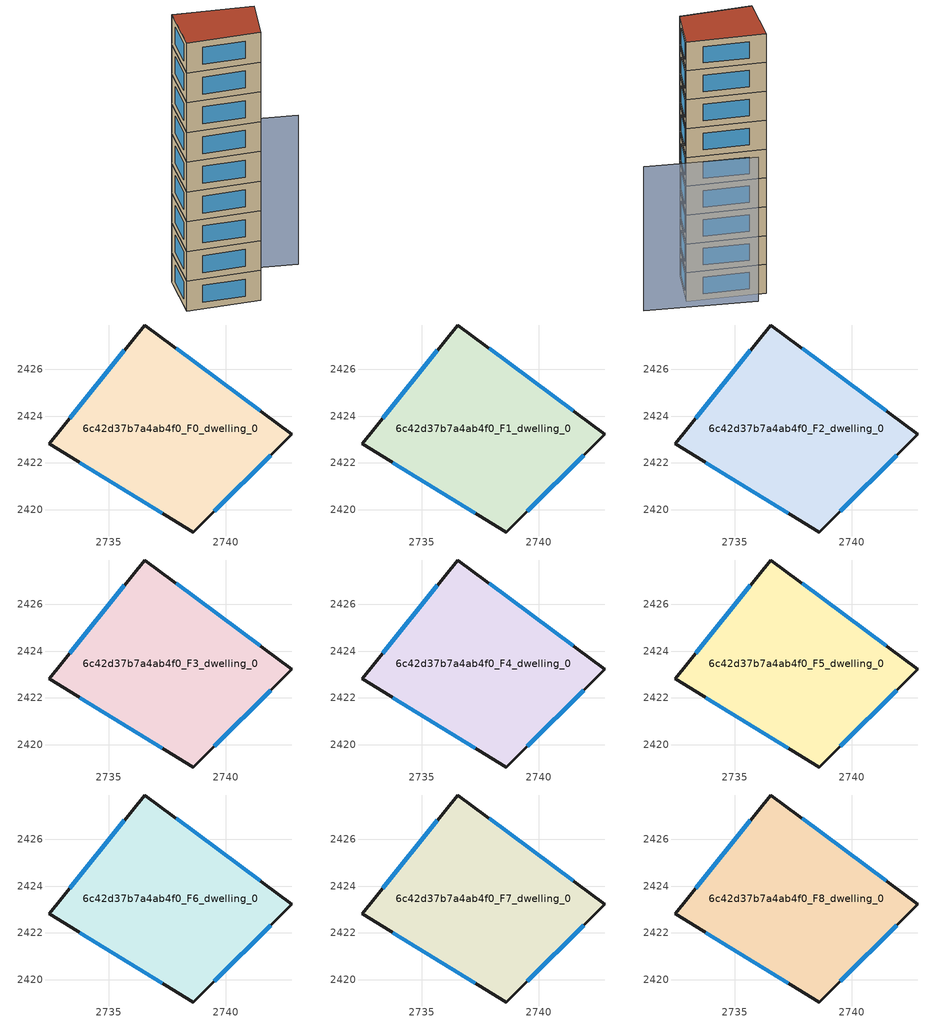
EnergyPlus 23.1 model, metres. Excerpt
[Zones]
6c42d37b7a4ab4f0_F0_dwelling_0
 floor ground (EU_floor_Construction): 2742.83,2423.21 2738.6,2419.04 2732.43,2422.82 2736.53,2427.9 z0
 wall outside (EU_wall_Construction): 2742.83,2423.21 2736.53,2427.9 2732.43,2422.82 2738.6,2419.04 2742.83,2423.21 z0:3
 window (EU_Window_Construction): 2741.48,2424.22 2737.88,2426.89 / 2739.5,2419.93 2741.92,2422.32 / 2733.75,2422.01 2737.28,2419.85 / 2735.65,2426.81 2733.31,2423.91 z0.64:2.36
6c42d37b7a4ab4f0_F1_dwelling_0
 floor to 6c42d37b7a4ab4f0_F0_dwelling_0 (EU_floor_Construction): 2742.83,2423.21 2738.6,2419.04 2732.43,2422.82 2736.53,2427.9 z3
 wall outside (EU_wall_Construction): 2742.83,2423.21 2736.53,2427.9 2732.43,2422.82 2738.6,2419.04 2742.83,2423.21 z3:6
 window (EU_Window_Construction): 2741.48,2424.22 2737.88,2426.89 / 2739.5,2419.93 2741.92,2422.32 / 2733.75,2422.01 2737.28,2419.85 / 2735.65,2426.81 2733.31,2423.91 z3.64:5.36
6c42d37b7a4ab4f0_F2_dwelling_0
 floor to 6c42d37b7a4ab4f0_F1_dwelling_0 (EU_floor_Construction): 2742.83,2423.21 2738.6,2419.04 2732.43,2422.82 2736.53,2427.9 z6
 wall outside (EU_wall_Construction): 2742.83,2423.21 2736.53,2427.9 2732.43,2422.82 2738.6,2419.04 2742.83,2423.21 z6:9
 window (EU_Window_Construction): 2741.48,2424.22 2737.88,2426.89 / 2739.5,2419.93 2741.92,2422.32 / 2733.75,2422.01 2737.28,2419.85 / 2735.65,2426.81 2733.31,2423.91 z6.64:8.36
6c42d37b7a4ab4f0_F3_dwelling_0
 floor to 6c42d37b7a4ab4f0_F2_dwelling_0 (EU_floor_Construction): 2742.83,2423.21 2738.6,2419.04 2732.43,2422.82 2736.53,2427.9 z9
 wall outside (EU_wall_Construction): 2742.83,2423.21 2736.53,2427.9 2732.43,2422.82 2738.6,2419.04 2742.83,2423.21 z9:12
 window (EU_Window_Construction): 2741.48,2424.22 2737.88,2426.89 / 2739.5,2419.93 2741.92,2422.32 / 2733.75,2422.01 2737.28,2419.85 / 2735.65,2426.81 2733.31,2423.91 z9.64:11.36
6c42d37b7a4ab4f0_F4_dwelling_0
 floor to 6c42d37b7a4ab4f0_F3_dwelling_0 (EU_floor_Construction): 2742.83,2423.21 2738.6,2419.04 2732.43,2422.82 2736.53,2427.9 z12
 wall outside (EU_wall_Construction): 2742.83,2423.21 2736.53,2427.9 2732.43,2422.82 2738.6,2419.04 2742.83,2423.21 z12:15
 window (EU_Window_Construction): 2741.48,2424.22 2737.88,2426.89 / 2739.5,2419.93 2741.92,2422.32 / 2733.75,2422.01 2737.28,2419.85 / 2735.65,2426.81 2733.31,2423.91 z12.64:14.36
6c42d37b7a4ab4f0_F5_dwelling_0
 floor to 6c42d37b7a4ab4f0_F4_dwelling_0 (EU_floor_Construction): 2742.83,2423.21 2738.6,2419.04 2732.43,2422.82 2736.53,2427.9 z15
 wall outside (EU_wall_Construction): 2742.83,2423.21 2736.53,2427.9 2732.43,2422.82 2738.6,2419.04 2742.83,2423.21 z15:18
 window (EU_Window_Construction): 2741.48,2424.22 2737.88,2426.89 / 2739.5,2419.93 2741.92,2422.32 / 2733.75,2422.01 2737.28,2419.85 / 2735.65,2426.81 2733.31,2423.91 z15.64:17.36
6c42d37b7a4ab4f0_F6_dwelling_0
 floor to 6c42d37b7a4ab4f0_F5_dwelling_0 (EU_floor_Construction): 2742.83,2423.21 2738.6,2419.04 2732.43,2422.82 2736.53,2427.9 z18
 wall outside (EU_wall_Construction): 2742.83,2423.21 2736.53,2427.9 2732.43,2422.82 2738.6,2419.04 2742.83,2423.21 z18:21
 window (EU_Window_Construction): 2741.48,2424.22 2737.88,2426.89 / 2739.5,2419.93 2741.92,2422.32 / 2733.75,2422.01 2737.28,2419.85 / 2735.65,2426.81 2733.31,2423.91 z18.64:20.36
6c42d37b7a4ab4f0_F7_dwelling_0
 floor to 6c42d37b7a4ab4f0_F6_dwelling_0 (EU_floor_Construction): 2742.83,2423.21 2738.6,2419.04 2732.43,2422.82 2736.53,2427.9 z21
 wall outside (EU_wall_Construction): 2742.83,2423.21 2736.53,2427.9 2732.43,2422.82 2738.6,2419.04 2742.83,2423.21 z21:24
 window (EU_Window_Construction): 2741.48,2424.22 2737.88,2426.89 / 2739.5,2419.93 2741.92,2422.32 / 2733.75,2422.01 2737.28,2419.85 / 2735.65,2426.81 2733.31,2423.91 z21.64:23.36
6c42d37b7a4ab4f0_F8_dwelling_0
 floor to 6c42d37b7a4ab4f0_F7_dwelling_0 (EU_floor_Construction): 2742.83,2423.21 2738.6,2419.04 2732.43,2422.82 2736.53,2427.9 z24
 wall outside (EU_wall_Construction): 2742.83,2423.21 2736.53,2427.9 2732.43,2422.82 2738.6,2419.04 2742.83,2423.21 z24:27
 window (EU_Window_Construction): 2741.48,2424.22 2737.88,2426.89 / 2739.5,2419.93 2741.92,2422.32 / 2733.75,2422.01 2737.28,2419.85 / 2735.65,2426.81 2733.31,2423.91 z24.64:26.36
 roof outside (EU_roof_Construction): 2742.83,2423.21 2736.53,2427.9 2732.43,2422.82 2738.6,2419.04 z27
shading: 2747.01,2421.43 2738.49,2428.49 z0:15
[Building]
EU S2 Campaign: North Axis=0; Terrain=City; Solar Distribution=FullExterior
[Site:Location]
Yerevan-Zvartnots.Intl.AP: Latitude=40.15; Longitude=44.383; Time Zone=4; Elevation=854
[SizingPeriod:WeatherFileDays]
AnnualSizingPeriod: Begin Month=1; Begin Day of Month=1; End Month=12; End Day of Month=31; Day of Week for Start Day=Monday; Use Weather File Daylight Saving Period=No; Use Weather File Rain and Snow Indicators=No
[MATERIAL]
EU_InternalMass_Material: Roughness=MediumRough; Thickness=0.1; Conductivity=1; Density=1800; Specific Heat=900; Thermal Absorptance=0.9; Solar Absorptance=0.7; Visible Absorptance=0.7
[MATERIAL:NOMASS] Roughness=MediumRough; Thermal Absorptance=0.9; Solar Absorptance=0.7; Visible Absorptance=0.7
Name | Thermal Resistance
EU_wall_NoMass | 1.05043
EU_roof_NoMass | 1.45357
EU_floor_NoMass | 0.478065
[WINDOWMATERIAL:SIMPLEGLAZINGSYSTEM]
EU_Window_SimpleGlazing: UFactor=2.5566; Solar Heat Gain Coefficient=0.75; Visible Transmittance=0.75
[CONSTRUCTION]
EU_wall_Construction: EU_wall_NoMass
EU_roof_Construction: EU_roof_NoMass
EU_floor_Construction: EU_floor_NoMass
EU_Window_Construction: EU_Window_SimpleGlazing
EU_InternalMass_Construction: EU_InternalMass_Material
[ZONE] Type=1; Multiplier=1; Ceiling Height=autocalculate; Volume=139.335; Floor Area=autocalculate; Part of Total Floor Area=Yes
6c42d37b7a4ab4f0_F0_dwelling_0; 6c42d37b7a4ab4f0_F1_dwelling_0; 6c42d37b7a4ab4f0_F2_dwelling_0; 6c42d37b7a4ab4f0_F3_dwelling_0; 6c42d37b7a4ab4f0_F4_dwelling_0; 6c42d37b7a4ab4f0_F5_dwelling_0; 6c42d37b7a4ab4f0_F6_dwelling_0; 6c42d37b7a4ab4f0_F7_dwelling_0; 6c42d37b7a4ab4f0_F8_dwelling_0
[INTERNALMASS] Construction=EU_InternalMass_Construction; Surface Area=46.445
Name | Zone or ZoneList
6c42d37b7a4ab4f0_F0_dwelling_0_EU_InternalMass | 6c42d37b7a4ab4f0_F0_dwelling_0
6c42d37b7a4ab4f0_F1_dwelling_0_EU_InternalMass | 6c42d37b7a4ab4f0_F1_dwelling_0
6c42d37b7a4ab4f0_F2_dwelling_0_EU_InternalMass | 6c42d37b7a4ab4f0_F2_dwelling_0
6c42d37b7a4ab4f0_F3_dwelling_0_EU_InternalMass | 6c42d37b7a4ab4f0_F3_dwelling_0
6c42d37b7a4ab4f0_F4_dwelling_0_EU_InternalMass | 6c42d37b7a4ab4f0_F4_dwelling_0
6c42d37b7a4ab4f0_F5_dwelling_0_EU_InternalMass | 6c42d37b7a4ab4f0_F5_dwelling_0
6c42d37b7a4ab4f0_F6_dwelling_0_EU_InternalMass | 6c42d37b7a4ab4f0_F6_dwelling_0
6c42d37b7a4ab4f0_F7_dwelling_0_EU_InternalMass | 6c42d37b7a4ab4f0_F7_dwelling_0
6c42d37b7a4ab4f0_F8_dwelling_0_EU_InternalMass | 6c42d37b7a4ab4f0_F8_dwelling_0
[OTHEREQUIPMENT] Fuel Type=Electricity; Design Level Calculation Method=Watts/Area; Power per Zone Floor Area=1; Fraction Latent=0; Fraction Radiant=0; Fraction Lost=0; Carbon Dioxide Generation Rate=0; EndUse Subcategory=EU_Step8_InternalGains
Name | Zone or ZoneList or Space or SpaceList | Schedule
EU_Step8_InternalGain_6c42d37b7a4ab4f0_F0_dwelling_0_f000 | 6c42d37b7a4ab4f0_F0_dwelling_0 | EU_Step8_GainSchedule_6c42d37b7a4ab4f0_F0_dwelling_0_f000
EU_Step8_InternalGain_6c42d37b7a4ab4f0_F1_dwelling_0_f000 | 6c42d37b7a4ab4f0_F1_dwelling_0 | EU_Step8_GainSchedule_6c42d37b7a4ab4f0_F1_dwelling_0_f000
EU_Step8_InternalGain_6c42d37b7a4ab4f0_F2_dwelling_0_f000 | 6c42d37b7a4ab4f0_F2_dwelling_0 | EU_Step8_GainSchedule_6c42d37b7a4ab4f0_F2_dwelling_0_f000
EU_Step8_InternalGain_6c42d37b7a4ab4f0_F3_dwelling_0_f000 | 6c42d37b7a4ab4f0_F3_dwelling_0 | EU_Step8_GainSchedule_6c42d37b7a4ab4f0_F3_dwelling_0_f000
EU_Step8_InternalGain_6c42d37b7a4ab4f0_F4_dwelling_0_f000 | 6c42d37b7a4ab4f0_F4_dwelling_0 | EU_Step8_GainSchedule_6c42d37b7a4ab4f0_F4_dwelling_0_f000
EU_Step8_InternalGain_6c42d37b7a4ab4f0_F5_dwelling_0_f000 | 6c42d37b7a4ab4f0_F5_dwelling_0 | EU_Step8_GainSchedule_6c42d37b7a4ab4f0_F5_dwelling_0_f000
EU_Step8_InternalGain_6c42d37b7a4ab4f0_F6_dwelling_0_f000 | 6c42d37b7a4ab4f0_F6_dwelling_0 | EU_Step8_GainSchedule_6c42d37b7a4ab4f0_F6_dwelling_0_f000
EU_Step8_InternalGain_6c42d37b7a4ab4f0_F7_dwelling_0_f000 | 6c42d37b7a4ab4f0_F7_dwelling_0 | EU_Step8_GainSchedule_6c42d37b7a4ab4f0_F7_dwelling_0_f000
EU_Step8_InternalGain_6c42d37b7a4ab4f0_F8_dwelling_0_f000 | 6c42d37b7a4ab4f0_F8_dwelling_0 | EU_Step8_GainSchedule_6c42d37b7a4ab4f0_F8_dwelling_0_f000
[ZONEVENTILATION:DESIGNFLOWRATE] Schedule=EU_AlwaysOn; Design Flow Rate Calculation Method=AirChanges/Hour; Air Changes per Hour=0.557805; Ventilation Type=Natural; Fan Pressure Rise=0; Fan Total Efficiency=1; Constant Term Coefficient=1; Temperature Term Coefficient=0; Velocity Term Coefficient=0; Velocity Squared Term Coefficient=0; Minimum Indoor Temperature=-100; Maximum Indoor Temperature=100; Delta Temperature=-100; Minimum Outdoor Temperature=-100; Maximum Outdoor Temperature=100; Maximum Wind Speed=40
Name | Zone or ZoneList or Space or SpaceList
EU_ConstantAir_6c42d37b7a4ab4f0_F0_dwelling_0 | 6c42d37b7a4ab4f0_F0_dwelling_0
EU_ConstantAir_6c42d37b7a4ab4f0_F1_dwelling_0 | 6c42d37b7a4ab4f0_F1_dwelling_0
EU_ConstantAir_6c42d37b7a4ab4f0_F2_dwelling_0 | 6c42d37b7a4ab4f0_F2_dwelling_0
EU_ConstantAir_6c42d37b7a4ab4f0_F3_dwelling_0 | 6c42d37b7a4ab4f0_F3_dwelling_0
EU_ConstantAir_6c42d37b7a4ab4f0_F4_dwelling_0 | 6c42d37b7a4ab4f0_F4_dwelling_0
EU_ConstantAir_6c42d37b7a4ab4f0_F5_dwelling_0 | 6c42d37b7a4ab4f0_F5_dwelling_0
EU_ConstantAir_6c42d37b7a4ab4f0_F6_dwelling_0 | 6c42d37b7a4ab4f0_F6_dwelling_0
EU_ConstantAir_6c42d37b7a4ab4f0_F7_dwelling_0 | 6c42d37b7a4ab4f0_F7_dwelling_0
EU_ConstantAir_6c42d37b7a4ab4f0_F8_dwelling_0 | 6c42d37b7a4ab4f0_F8_dwelling_0
[HVACTEMPLATE:THERMOSTAT] Constant Heating Setpoint=20; Constant Cooling Setpoint=50
EU_HeatOnly_6c42d37b7a4ab4f0_F0_dwelling_0; EU_HeatOnly_6c42d37b7a4ab4f0_F1_dwelling_0; EU_HeatOnly_6c42d37b7a4ab4f0_F2_dwelling_0; EU_HeatOnly_6c42d37b7a4ab4f0_F3_dwelling_0; EU_HeatOnly_6c42d37b7a4ab4f0_F4_dwelling_0; EU_HeatOnly_6c42d37b7a4ab4f0_F5_dwelling_0; EU_HeatOnly_6c42d37b7a4ab4f0_F6_dwelling_0; EU_HeatOnly_6c42d37b7a4ab4f0_F7_dwelling_0; EU_HeatOnly_6c42d37b7a4ab4f0_F8_dwelling_0
[HVACTEMPLATE:ZONE:IDEALLOADSAIRSYSTEM] System Availability Schedule=EU_AlwaysOn; Maximum Heating Supply Air Temperature=50; Minimum Cooling Supply Air Temperature=13; Maximum Heating Supply Air Humidity Ratio=0.0156; Minimum Cooling Supply Air Humidity Ratio=0.0077; Heating Limit=NoLimit; Cooling Limit=NoLimit; Heating Availability Schedule=EU_AlwaysOn; Cooling Availability Schedule=EU_CoolingOff; Dehumidification Control Type=ConstantSensibleHeatRatio; Cooling Sensible Heat Ratio=0.7; Dehumidification Setpoint=60; Humidification Control Type=None; Humidification Setpoint=30; Outdoor Air Method=None; Outdoor Air Flow Rate per Person=0.00944; Outdoor Air Flow Rate per Zone Floor Area=0; Outdoor Air Flow Rate per Zone=0; Demand Controlled Ventilation Type=None; Outdoor Air Economizer Type=NoEconomizer; Heat Recovery Type=None; Sensible Heat Recovery Effectiveness=0.7; Latent Heat Recovery Effectiveness=0.65
Name | Template Thermostat
6c42d37b7a4ab4f0_F0_dwelling_0 | EU_HeatOnly_6c42d37b7a4ab4f0_F0_dwelling_0
6c42d37b7a4ab4f0_F1_dwelling_0 | EU_HeatOnly_6c42d37b7a4ab4f0_F1_dwelling_0
6c42d37b7a4ab4f0_F2_dwelling_0 | EU_HeatOnly_6c42d37b7a4ab4f0_F2_dwelling_0
6c42d37b7a4ab4f0_F3_dwelling_0 | EU_HeatOnly_6c42d37b7a4ab4f0_F3_dwelling_0
6c42d37b7a4ab4f0_F4_dwelling_0 | EU_HeatOnly_6c42d37b7a4ab4f0_F4_dwelling_0
6c42d37b7a4ab4f0_F5_dwelling_0 | EU_HeatOnly_6c42d37b7a4ab4f0_F5_dwelling_0
6c42d37b7a4ab4f0_F6_dwelling_0 | EU_HeatOnly_6c42d37b7a4ab4f0_F6_dwelling_0
6c42d37b7a4ab4f0_F7_dwelling_0 | EU_HeatOnly_6c42d37b7a4ab4f0_F7_dwelling_0
6c42d37b7a4ab4f0_F8_dwelling_0 | EU_HeatOnly_6c42d37b7a4ab4f0_F8_dwelling_0
[SIZING:ZONE] Zone Cooling Design Supply Air Temperature Input Method=SupplyAirTemperature; Zone Cooling Design Supply Air Temperature=13; Zone Heating Design Supply Air Temperature Input Method=SupplyAirTemperature; Zone Heating Design Supply Air Temperature=50; Zone Cooling Design Supply Air Humidity Ratio=0.008; Zone Heating Design Supply Air Humidity Ratio=0.008; Cooling Design Air Flow Method=DesignDay; Cooling Design Air Flow Rate=0; Cooling Minimum Air Flow per Zone Floor Area=0.000762; Cooling Minimum Air Flow=0; Cooling Minimum Air Flow Fraction=0.2; Heating Design Air Flow Method=DesignDay; Heating Design Air Flow Rate=0; Heating Maximum Air Flow per Zone Floor Area=0.002032; Heating Maximum Air Flow=0.141576; Heating Maximum Air Flow Fraction=0.3; Account for Dedicated Outdoor Air System=No; Dedicated Outdoor Air System Control Strategy=NeutralSupplyAir; Dedicated Outdoor Air Low Setpoint Temperature for Design=autosize; Dedicated Outdoor Air High Setpoint Temperature for Design=autosize; Zone Load Sizing Method=Sensible Load Only No Latent Load; Zone Latent Cooling Design Supply Air Humidity Ratio Input Method=HumidityRatioDifference; Zone Cooling Design Supply Air Humidity Ratio Difference=0.005; Zone Latent Heating Design Supply Air Humidity Ratio Input Method=HumidityRatioDifference; Zone Humidification Design Supply Air Humidity Ratio Difference=0.005
6c42d37b7a4ab4f0_F0_dwelling_0; 6c42d37b7a4ab4f0_F1_dwelling_0; 6c42d37b7a4ab4f0_F2_dwelling_0; 6c42d37b7a4ab4f0_F3_dwelling_0; 6c42d37b7a4ab4f0_F4_dwelling_0; 6c42d37b7a4ab4f0_F5_dwelling_0; 6c42d37b7a4ab4f0_F6_dwelling_0; 6c42d37b7a4ab4f0_F7_dwelling_0; 6c42d37b7a4ab4f0_F8_dwelling_0
[SCHEDULE:CONSTANT]
Name | Hourly Value
EU_AlwaysOn | 1
EU_CoolingOff | 0
[SCHEDULE:FILE] Column Number=1; Rows to Skip at Top=0; Number of Hours of Data=8760; Column Separator=Comma; Interpolate to Timestep=No; Minutes per Item=60; Adjust Schedule for Daylight Savings=Yes
Name | File
EU_Step8_GainSchedule_6c42d37b7a4ab4f0_F0_dwelling_0_f000 | ../../schedules/6c42d37b7a4ab4f0/6c42d37b7a4ab4f0_F0_dwelling_0_f000_gain.csv
EU_Step8_GainSchedule_6c42d37b7a4ab4f0_F1_dwelling_0_f000 | ../../schedules/6c42d37b7a4ab4f0/6c42d37b7a4ab4f0_F1_dwelling_0_f000_gain.csv
EU_Step8_GainSchedule_6c42d37b7a4ab4f0_F2_dwelling_0_f000 | ../../schedules/6c42d37b7a4ab4f0/6c42d37b7a4ab4f0_F2_dwelling_0_f000_gain.csv
EU_Step8_GainSchedule_6c42d37b7a4ab4f0_F3_dwelling_0_f000 | ../../schedules/6c42d37b7a4ab4f0/6c42d37b7a4ab4f0_F3_dwelling_0_f000_gain.csv
EU_Step8_GainSchedule_6c42d37b7a4ab4f0_F4_dwelling_0_f000 | ../../schedules/6c42d37b7a4ab4f0/6c42d37b7a4ab4f0_F4_dwelling_0_f000_gain.csv
EU_Step8_GainSchedule_6c42d37b7a4ab4f0_F5_dwelling_0_f000 | ../../schedules/6c42d37b7a4ab4f0/6c42d37b7a4ab4f0_F5_dwelling_0_f000_gain.csv
EU_Step8_GainSchedule_6c42d37b7a4ab4f0_F6_dwelling_0_f000 | ../../schedules/6c42d37b7a4ab4f0/6c42d37b7a4ab4f0_F6_dwelling_0_f000_gain.csv
EU_Step8_GainSchedule_6c42d37b7a4ab4f0_F7_dwelling_0_f000 | ../../schedules/6c42d37b7a4ab4f0/6c42d37b7a4ab4f0_F7_dwelling_0_f000_gain.csv
EU_Step8_GainSchedule_6c42d37b7a4ab4f0_F8_dwelling_0_f000 | ../../schedules/6c42d37b7a4ab4f0/6c42d37b7a4ab4f0_F8_dwelling_0_f000_gain.csv
